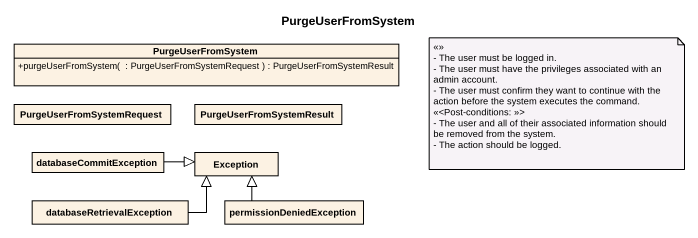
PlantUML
@startuml
title PurgeUserFromSystem
hide circle
hide empty members
skinparam classAttributeIconSize 0
class PurgeUserFromSystem {
  +purgeUserFromSystem(  : PurgeUserFromSystemRequest ) : PurgeUserFromSystemResult
}
class PurgeUserFromSystemRequest
class PurgeUserFromSystemResult
class databaseCommitException
class "Exception" as Exception_
class databaseRetrievalException
class permissionDeniedException
databaseCommitException -right-|> Exception_
databaseRetrievalException -right-|> Exception_
permissionDeniedException -up-|> Exception_
note as N1
  <<>>
  - The user must be logged in.
  - The user must have the privileges associated with an admin account.
  - The user must confirm they want to continue with the action before the system executes the command.
  <<<Post-conditions: >>>
  - The user and all of their associated information should be removed from the system.
  - The action should be logged.
end note
@enduml
